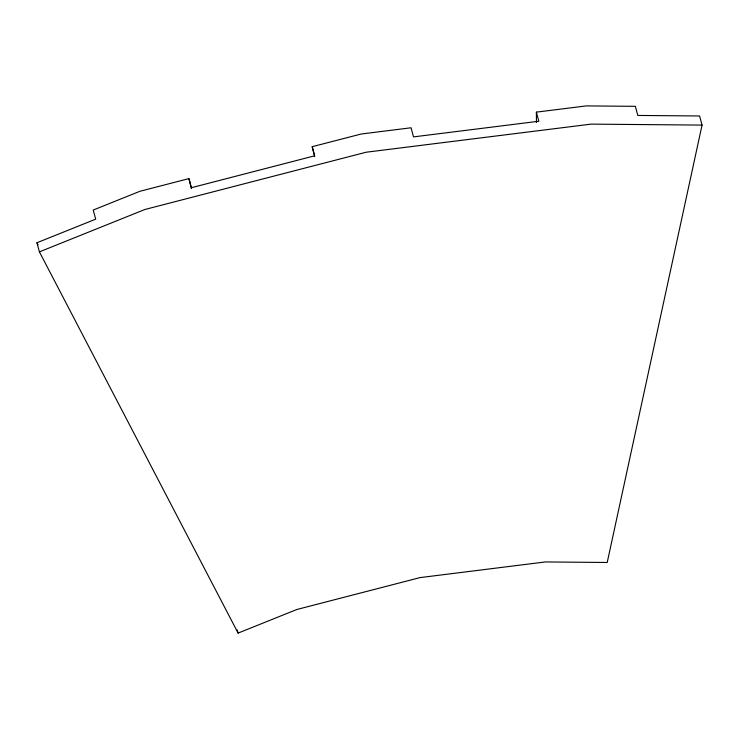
<?xml version="1.0" encoding="UTF-8"?>
<svg xmlns="http://www.w3.org/2000/svg" width="739" height="739" viewBox="0 0 739 739"><rect width="100%" height="100%" fill="white"/><g stroke="black" fill="none" stroke-linecap="round" stroke-linejoin="round"><path stroke-width="1.11" d="M702.05 125.094L607.218 562.481L545.428 561.936L420.094 577.593L296.829 609.499L238.106 633.092L39.407 251.87L36.95 242.752L95.682 219.16L93.225 210.052L139.92 191.29L188.935 178.598L191.392 187.715L314.657 155.809L312.2 146.691L361.214 134.008L411.05 127.782L413.507 136.891L538.833 121.242L536.375 112.134L586.203 105.908L635.346 106.333L637.803 115.441L699.593 115.977L702.05 125.094L591.117 124.124L366.128 152.225L144.844 209.506L39.407 251.87M36.95 242.752L38.012 244.803M237.284 630.053L238.106 633.092M312.2 146.691L314.685 156.64M188.935 178.598L191.419 188.547M536.375 112.134L536.477 122.517"/></g></svg>
